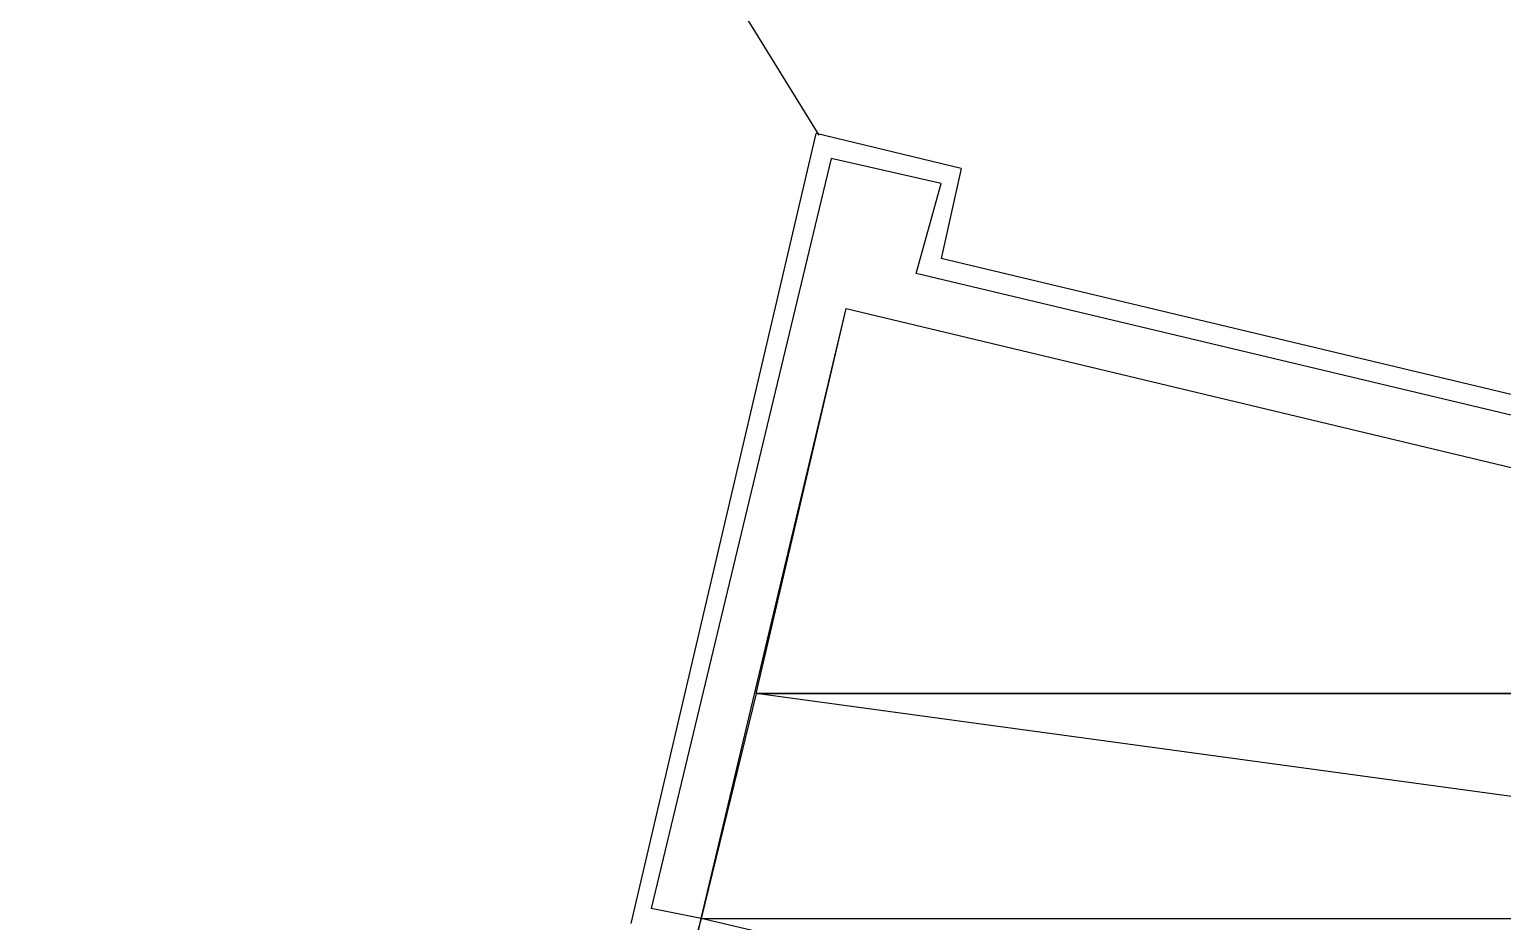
# Model space of a CAD drawing. Header units: feet. Extents: x -84 to 198, y -22 to 181.
# Drawn here: x 66.396 to 70.323, y 18.703 to 21.082 of the extents above; entities that cross this region are included whole.
import ezdxf

# ---------------------------------------------------------------- set-up
doc = ezdxf.new("R2010")
doc.units = ezdxf.units.FT
doc.layers.add('A-LINEA', color=7, linetype='CONTINUOUS')
doc.layers.add('A-MURO-CONCRETO', color=8, linetype='CONTINUOUS')

msp = doc.modelspace()

# ---------------------------------------------------------------- linework, layer by layer
at = {"layer": 'A-LINEA'}
for p, q in [((66.3961, 24.2101), (68.501, 20.8005)), ((68, 18.6978), (68.4933, 20.8044)), ((68.88, 20.7111), (68.4933, 20.8044)), ((68.5333, 20.7378), (68.0533, 18.7378)), ((68.8267, 20.6711), (68.5333, 20.7378)), ((68.88, 20.7111), (68.8267, 20.4711)), ((68.76, 20.4311), (68.8267, 20.6711)), ((72.96, 19.4844), (68.8267, 20.4711)), ((72.9067, 19.4444), (68.76, 20.4311)), ((68.1867, 18.7111), (68.0533, 18.7378)), ((68.1333, 18.4578), (68.1867, 18.7111)), ((68.1867, 18.7111), (68.1867, 18.7111)), ((68.1867, 18.7111), (68.1867, 18.7111)), ((68.1867, 18.7111), (68.1867, 18.7111))]:
    msp.add_line(p, q, dxfattribs=at)
for points in [[(72.8667, 19.3111), (72.4933, 17.6978), (68.1867, 18.7111), (68.5733, 20.3378), (72.8667, 19.3111)], [(68.8667, 18.5511), (68.1867, 18.7111), (68.1467, 18.5644)], [(68.8667, 18.5511), (68.1867, 18.7111), (68.1467, 18.5644)], [(68.8667, 18.5511), (68.1867, 18.7111), (68.1467, 18.5644)]]:
    msp.add_lwpolyline(points, dxfattribs=at)
at = {"layer": 'A-MURO-CONCRETO'}
for points in [[(68.5733, 20.3378), (72.8667, 19.3111), (68.3333, 19.3111), (68.5733, 20.3378), (68.5733, 20.3378)], [(68.3333, 19.3111), (68.1867, 18.7111), (72.7333, 18.7111), (68.3333, 19.3111)], [(68.3333, 19.3111), (72.8667, 19.3111), (72.7333, 18.7111), (68.3333, 19.3111), (68.3333, 19.3111)], [(68.1867, 18.7111), (72.7333, 18.7111), (72.4933, 17.6978), (68.1867, 18.7111), (68.1867, 18.7111)]]:
    msp.add_lwpolyline(points, dxfattribs=at)

doc.saveas('drawing.dxf')
